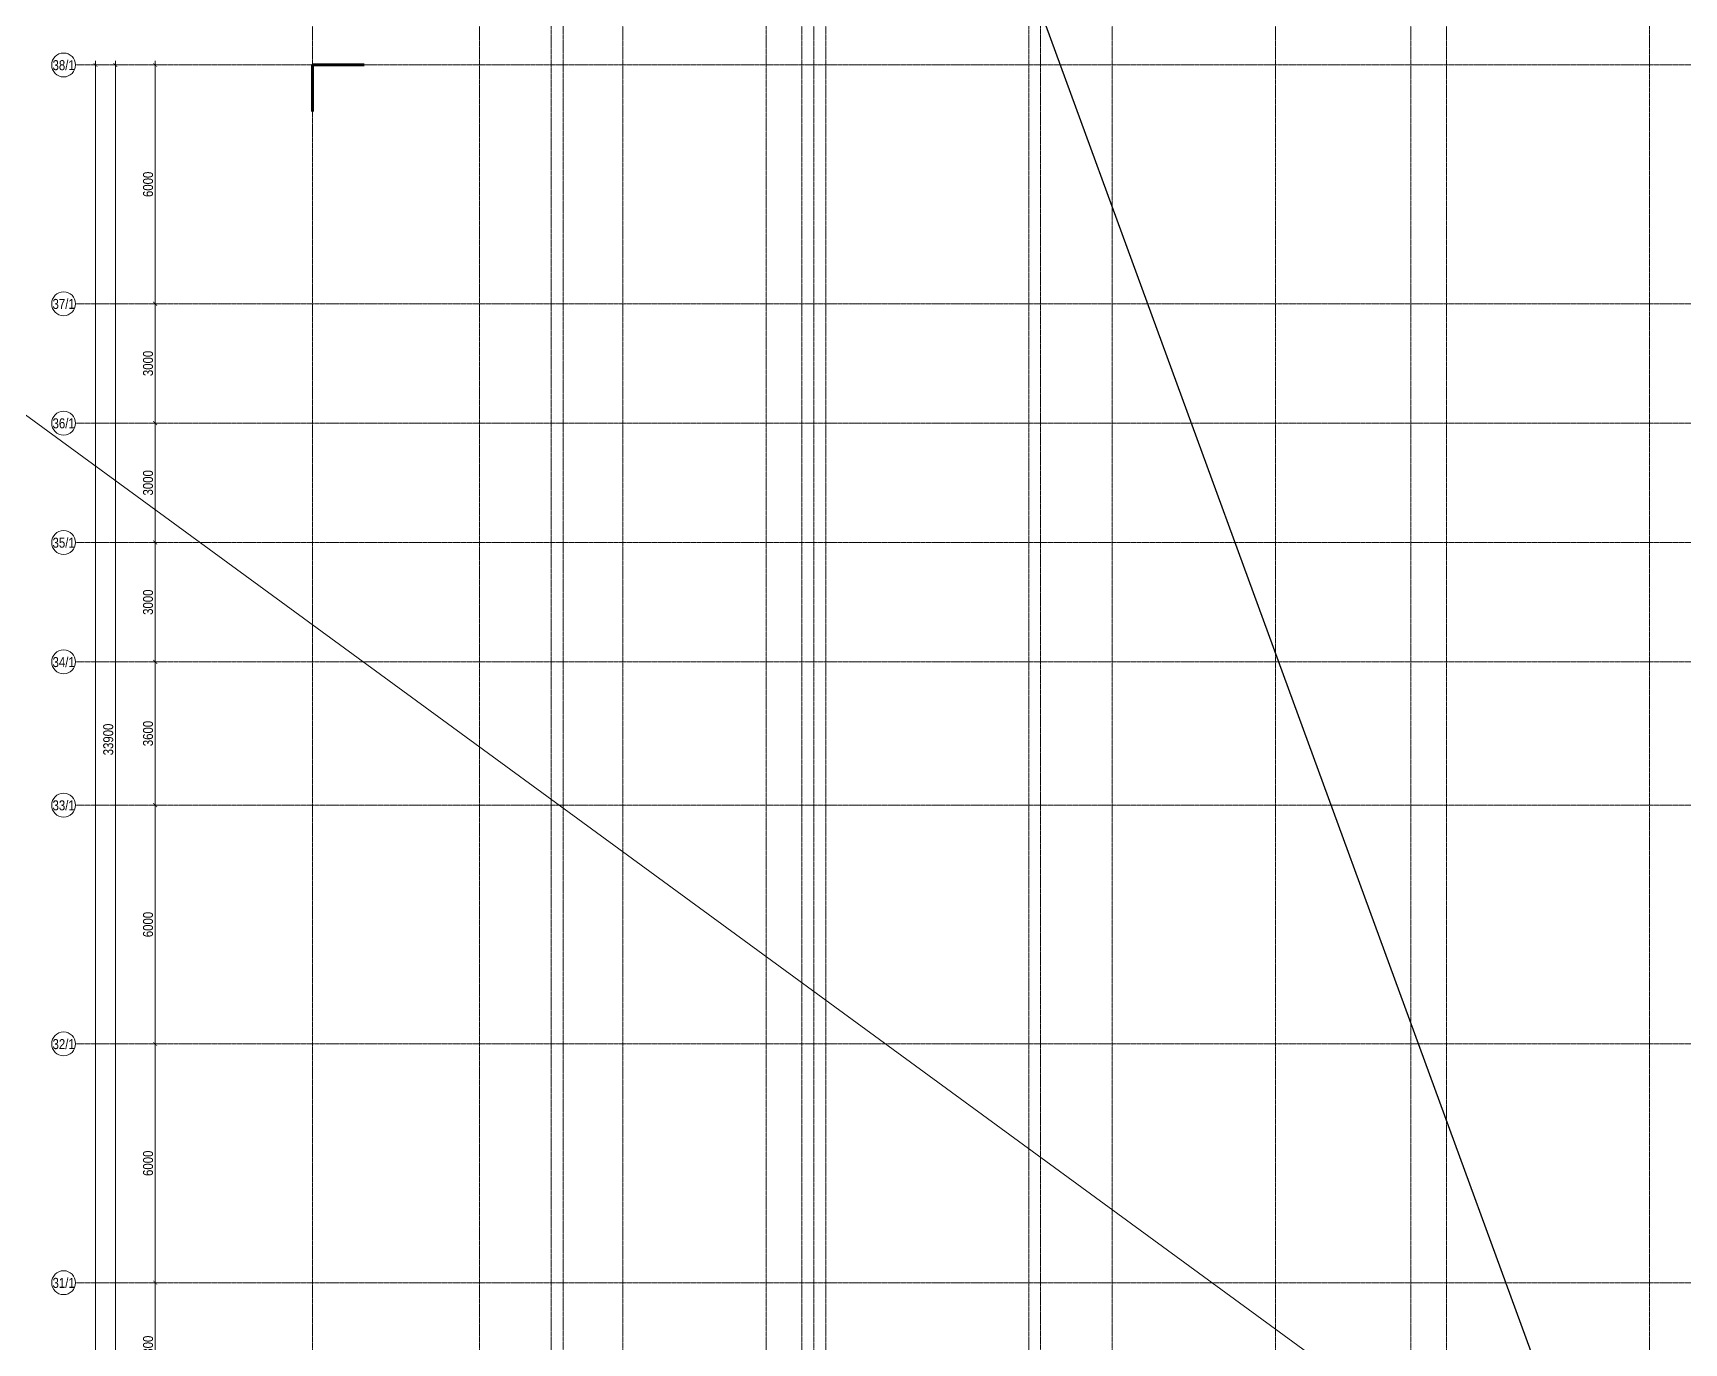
# Model space of a CAD drawing. Header units: millimetres. Extents: x -65509 to 912790, y 446 to 713294.
# Drawn here: x 382576 to 424070, y 608868 to 641786 of the extents above; entities that cross this region are included whole.
import ezdxf
from ezdxf import colors
from ezdxf.entities.mleader import LeaderData, LeaderLine
from ezdxf.enums import TextEntityAlignment as Align
from ezdxf.math import Vec2, Vec3

# ---------------------------------------------------------------- set-up
doc = ezdxf.new("R2010")
doc.units = ezdxf.units.MM
doc.linetypes.add('CENTER2', pattern=[28.575, 19.05, -3.175, 3.175, -3.175])
doc.layers.get('Defpoints').update_dxf_attribs({"color": 250})
doc.layers.add('АР_Делит', color=250, linetype='Continuous', lineweight=0, plot=False)
for name, color, linetype, lineweight in [('РД_Воронки с кровли', 250, 'Continuous', 18), ('РД_Оси_100', 250, 'Continuous', 0), ('РД_Оси_размер', 250, 'Continuous', 0)]:
    doc.layers.add(name, color=color, linetype=linetype, lineweight=lineweight)
doc.styles.add('style1', font='ARIALN.TTF')
doc.styles.add('ккк', font='isocpeur.ttf', dxfattribs={"width": 0.85, "oblique": 15})
doc.dimstyles.new('Dim100_ареал', dxfattribs={"dimscale": 100, "dimtxt": 2.5, "dimasz": 1, "dimexe": 1, "dimexo": 1, "dimgap": 0.5, "dimtad": 1, "dimzin": 12, "dimdsep": 46, "dimtxsty": 'style1', "dimblk": 'ARCHTICK', "dimcen": 1, "dimdle": 1, "dimclrd": 256, "dimclre": 256, "dimaunit": 1, "dimadec": 0, "dimazin": 3, "dimtfac": 1, "dimtmove": 1, "dimatfit": 3, "dimldrblk": 'OPEN30', "dimfxl": 4, "dimfxlon": 1, "dimtolj": 1, "dimtzin": 0, "dimlwd": 9, "dimlwe": 9, "dimarcsym": 0})

# ---------------------------------------------------------------- blocks, each defined once
blk = doc.blocks.new('_DotSmall')
at = {"color": 0, "linetype": 'ByBlock', "const_width": 0.5}
blk.add_lwpolyline([(-0.0625, 0, 1), (0.0625, 0, 1)], format="xyb", close=True, dxfattribs=at)
blk = doc.blocks.new('A-iden')
at = {"linetype": 'Continuous', "lineweight": 5}
blk.add_circle((0, -4), 3, dxfattribs=at)
at = {"color": 0, "linetype": 'Continuous', "lineweight": 20, "style": 'ккк', "width": 0.85}
blk.add_attdef('ID', text='', height=8, dxfattribs=at).set_placement((0.31, -3.85), align=Align.MIDDLE_CENTER)
blk = doc.blocks.new('_ArchTick')
at = {"color": 0, "linetype": 'ByBlock', "const_width": 0.15}
blk.add_lwpolyline([(-0.5, -0.5), (0.5, 0.5)], dxfattribs=at)
blk = doc.blocks.new('*D245')
at = {"layer": 'Defpoints', "color": 0, "transparency": 16777216}
for p in [(-5455, 134700), (-2955, 134700), (-2955, 0)]:
    blk.add_point(p, dxfattribs=at)
at = {"layer": 'РД_Оси_размер', "color": 0, "lineweight": 5, "transparency": 16777216}
for p, q in [((-5255, 134700), (-5555, 134700)), ((-5455, -100), (-5455, 134800)), ((-5255, 0), (-5555, 0))]:
    blk.add_line(p, q, dxfattribs=at)
at = {"layer": 'РД_Оси_размер', "color": 0, "lineweight": 5, "transparency": 16777216, "xscale": 100, "yscale": 100, "zscale": 100}
for p, rotation in [((-5455, 134700), 90), ((-5455, 0), 270)]:
    blk.add_blockref('_ArchTick', p, dxfattribs=dict(at, rotation=rotation))
at = {"layer": 'РД_Оси_размер', "color": 0, "transparency": 16777216, "insert": (-5633, 67350), "char_height": 250, "attachment_point": 5, "rotation": 90, "style": 'style1'}
blk.add_mtext('\\A1;134700', dxfattribs=at)
blk = doc.blocks.new('_Open30')
at = {"color": 0, "linetype": 'ByBlock', "lineweight": -2}
for p, q in [((-1, 0.27), (0, 0)), ((0, 0), (-1, -0.27)), ((0, 0), (-1, 0))]:
    blk.add_line(p, q, dxfattribs=at)
blk = doc.blocks.new('*D273')
at = {"layer": 'Defpoints', "color": 0, "transparency": 16777216}
for p in [(-3955, 104100), (-2955, 104100), (-2955, 100800)]:
    blk.add_point(p, dxfattribs=at)
at = {"layer": 'РД_Оси_размер', "color": 0, "lineweight": 5, "transparency": 16777216}
for p, q in [((-3955, 100700), (-3955, 104200)), ((-3755, 104100), (-4055, 104100)), ((-3755, 100800), (-4055, 100800))]:
    blk.add_line(p, q, dxfattribs=at)
at = {"layer": 'РД_Оси_размер', "color": 0, "lineweight": 5, "transparency": 16777216, "xscale": 100, "yscale": 100, "zscale": 100}
for p, rotation in [((-3955, 104100), 90), ((-3955, 100800), 270)]:
    blk.add_blockref('_ArchTick', p, dxfattribs=dict(at, rotation=rotation))
at = {"layer": 'РД_Оси_размер', "color": 0, "transparency": 16777216, "insert": (-4133, 102450), "char_height": 250, "attachment_point": 5, "rotation": 90, "style": 'style1'}
blk.add_mtext('\\A1;3300', dxfattribs=at)
blk = doc.blocks.new('*D274')
at = {"layer": 'Defpoints', "color": 0, "transparency": 16777216}
for p in [(-3955, 110100), (-2955, 110100), (-2955, 104100)]:
    blk.add_point(p, dxfattribs=at)
at = {"layer": 'РД_Оси_размер', "color": 0, "lineweight": 5, "transparency": 16777216}
for p, q in [((-3755, 110100), (-4055, 110100)), ((-3955, 104000), (-3955, 110200)), ((-3755, 104100), (-4055, 104100))]:
    blk.add_line(p, q, dxfattribs=at)
at = {"layer": 'РД_Оси_размер', "color": 0, "lineweight": 5, "transparency": 16777216, "xscale": 100, "yscale": 100, "zscale": 100}
for p, rotation in [((-3955, 110100), 90), ((-3955, 104100), 270)]:
    blk.add_blockref('_ArchTick', p, dxfattribs=dict(at, rotation=rotation))
at = {"layer": 'РД_Оси_размер', "color": 0, "transparency": 16777216, "insert": (-4133, 107100), "char_height": 250, "attachment_point": 5, "rotation": 90, "style": 'style1'}
blk.add_mtext('\\A1;6000', dxfattribs=at)
blk = doc.blocks.new('*D275')
at = {"layer": 'Defpoints', "color": 0, "transparency": 16777216}
for p in [(-3955, 116100), (-2955, 116100), (-2955, 110100)]:
    blk.add_point(p, dxfattribs=at)
at = {"layer": 'РД_Оси_размер', "color": 0, "lineweight": 5, "transparency": 16777216}
for p, q in [((-3955, 110000), (-3955, 116200)), ((-3755, 116100), (-4055, 116100)), ((-3755, 110100), (-4055, 110100))]:
    blk.add_line(p, q, dxfattribs=at)
at = {"layer": 'РД_Оси_размер', "color": 0, "lineweight": 5, "transparency": 16777216, "xscale": 100, "yscale": 100, "zscale": 100}
for p, rotation in [((-3955, 116100), 90), ((-3955, 110100), 270)]:
    blk.add_blockref('_ArchTick', p, dxfattribs=dict(at, rotation=rotation))
at = {"layer": 'РД_Оси_размер', "color": 0, "transparency": 16777216, "insert": (-4133, 113100), "char_height": 250, "attachment_point": 5, "rotation": 90, "style": 'style1'}
blk.add_mtext('\\A1;6000', dxfattribs=at)
blk = doc.blocks.new('*D276')
at = {"layer": 'Defpoints', "color": 0, "transparency": 16777216}
for p in [(-3955, 119700), (-2955, 119700), (-2955, 116100)]:
    blk.add_point(p, dxfattribs=at)
at = {"layer": 'РД_Оси_размер', "color": 0, "lineweight": 5, "transparency": 16777216}
for p, q in [((-3755, 119700), (-4055, 119700)), ((-3955, 116000), (-3955, 119800)), ((-3755, 116100), (-4055, 116100))]:
    blk.add_line(p, q, dxfattribs=at)
at = {"layer": 'РД_Оси_размер', "color": 0, "lineweight": 5, "transparency": 16777216, "xscale": 100, "yscale": 100, "zscale": 100}
for p, rotation in [((-3955, 119700), 90), ((-3955, 116100), 270)]:
    blk.add_blockref('_ArchTick', p, dxfattribs=dict(at, rotation=rotation))
at = {"layer": 'РД_Оси_размер', "color": 0, "transparency": 16777216, "insert": (-4133, 117900), "char_height": 250, "attachment_point": 5, "rotation": 90, "style": 'style1'}
blk.add_mtext('\\A1;3600', dxfattribs=at)
blk = doc.blocks.new('*D277')
at = {"layer": 'Defpoints', "color": 0, "transparency": 16777216}
for p in [(-3955, 122700), (-2955, 122700), (-2955, 119700)]:
    blk.add_point(p, dxfattribs=at)
at = {"layer": 'РД_Оси_размер', "color": 0, "lineweight": 5, "transparency": 16777216}
for p, q in [((-3755, 122700), (-4055, 122700)), ((-3955, 119600), (-3955, 122800)), ((-3755, 119700), (-4055, 119700))]:
    blk.add_line(p, q, dxfattribs=at)
at = {"layer": 'РД_Оси_размер', "color": 0, "lineweight": 5, "transparency": 16777216, "xscale": 100, "yscale": 100, "zscale": 100}
for p, rotation in [((-3955, 122700), 90), ((-3955, 119700), 270)]:
    blk.add_blockref('_ArchTick', p, dxfattribs=dict(at, rotation=rotation))
at = {"layer": 'РД_Оси_размер', "color": 0, "transparency": 16777216, "insert": (-4133, 121200), "char_height": 250, "attachment_point": 5, "rotation": 90, "style": 'style1'}
blk.add_mtext('\\A1;3000', dxfattribs=at)
blk = doc.blocks.new('*D278')
at = {"layer": 'Defpoints', "color": 0, "transparency": 16777216}
for p in [(-3955, 125700), (-2955, 125700), (-2955, 122700)]:
    blk.add_point(p, dxfattribs=at)
at = {"layer": 'РД_Оси_размер', "color": 0, "lineweight": 5, "transparency": 16777216}
for p, q in [((-3955, 122600), (-3955, 125800)), ((-3755, 125700), (-4055, 125700)), ((-3755, 122700), (-4055, 122700))]:
    blk.add_line(p, q, dxfattribs=at)
at = {"layer": 'РД_Оси_размер', "color": 0, "lineweight": 5, "transparency": 16777216, "xscale": 100, "yscale": 100, "zscale": 100}
for p, rotation in [((-3955, 125700), 90), ((-3955, 122700), 270)]:
    blk.add_blockref('_ArchTick', p, dxfattribs=dict(at, rotation=rotation))
at = {"layer": 'РД_Оси_размер', "color": 0, "transparency": 16777216, "insert": (-4133, 124200), "char_height": 250, "attachment_point": 5, "rotation": 90, "style": 'style1'}
blk.add_mtext('\\A1;3000', dxfattribs=at)
blk = doc.blocks.new('*D279')
at = {"layer": 'Defpoints', "color": 0, "transparency": 16777216}
for p in [(-3955, 128700), (-2955, 128700), (-2955, 125700)]:
    blk.add_point(p, dxfattribs=at)
at = {"layer": 'РД_Оси_размер', "color": 0, "lineweight": 5, "transparency": 16777216}
for p, q in [((-3755, 128700), (-4055, 128700)), ((-3955, 125600), (-3955, 128800)), ((-3755, 125700), (-4055, 125700))]:
    blk.add_line(p, q, dxfattribs=at)
at = {"layer": 'РД_Оси_размер', "color": 0, "lineweight": 5, "transparency": 16777216, "xscale": 100, "yscale": 100, "zscale": 100}
for p, rotation in [((-3955, 128700), 90), ((-3955, 125700), 270)]:
    blk.add_blockref('_ArchTick', p, dxfattribs=dict(at, rotation=rotation))
at = {"layer": 'РД_Оси_размер', "color": 0, "transparency": 16777216, "insert": (-4133, 127200), "char_height": 250, "attachment_point": 5, "rotation": 90, "style": 'style1'}
blk.add_mtext('\\A1;3000', dxfattribs=at)
blk = doc.blocks.new('*D280')
at = {"layer": 'Defpoints', "color": 0, "transparency": 16777216}
for p in [(-3955, 134700), (-2955, 134700), (-2955, 128700)]:
    blk.add_point(p, dxfattribs=at)
at = {"layer": 'РД_Оси_размер', "color": 0, "lineweight": 5, "transparency": 16777216}
for p, q in [((-3755, 134700), (-4055, 134700)), ((-3955, 128600), (-3955, 134800)), ((-3755, 128700), (-4055, 128700))]:
    blk.add_line(p, q, dxfattribs=at)
at = {"layer": 'РД_Оси_размер', "color": 0, "lineweight": 5, "transparency": 16777216, "xscale": 100, "yscale": 100, "zscale": 100}
for p, rotation in [((-3955, 134700), 90), ((-3955, 128700), 270)]:
    blk.add_blockref('_ArchTick', p, dxfattribs=dict(at, rotation=rotation))
at = {"layer": 'РД_Оси_размер', "color": 0, "transparency": 16777216, "insert": (-4133, 131700), "char_height": 250, "attachment_point": 5, "rotation": 90, "style": 'style1'}
blk.add_mtext('\\A1;6000', dxfattribs=at)
blk = doc.blocks.new('*D240')
at = {"layer": 'Defpoints', "color": 0, "transparency": 16777216}
for p in [(-4955, 134700), (-2955, 134700), (-2955, 100800)]:
    blk.add_point(p, dxfattribs=at)
at = {"layer": 'РД_Оси_размер', "color": 0, "lineweight": 5, "transparency": 16777216}
for p, q in [((-4755, 134700), (-5055, 134700)), ((-4955, 100700), (-4955, 134800)), ((-4755, 100800), (-5055, 100800))]:
    blk.add_line(p, q, dxfattribs=at)
at = {"layer": 'РД_Оси_размер', "color": 0, "lineweight": 5, "transparency": 16777216, "xscale": 100, "yscale": 100, "zscale": 100}
for p, rotation in [((-4955, 134700), 90), ((-4955, 100800), 270)]:
    blk.add_blockref('_ArchTick', p, dxfattribs=dict(at, rotation=rotation))
at = {"layer": 'РД_Оси_размер', "color": 0, "transparency": 16777216, "insert": (-5133, 117750), "char_height": 250, "attachment_point": 5, "rotation": 90, "style": 'style1'}
blk.add_mtext('\\A1;33900', dxfattribs=at)
blk = doc.blocks.new('воронки с кровли')
at = {"layer": 'РД_Воронки с кровли', "lineweight": 70}
blk.add_lwpolyline([(-230151, 326973), (-231451, 326973), (-231451, 325806)], dxfattribs=at)
blk = doc.blocks.new('СОШ_2200_АР_ОСИ_М100_28.05.24')
at = {"layer": 'РД_Оси_100', "linetype": 'CENTER2'}
for p, q in [((0, -6155), (0, 139938.679)), ((4200, -6155), (4200, 139938.679)), ((20100, -6155), (20100, 139938.679)), ((27600, -6155), (27600, 139938.679)), ((-5954.958, 134700), (119910, 134700)), ((-5954.958, 128700), (119910, 128700)), ((-5954.958, 125700), (119910, 125700)), ((-5954.958, 122700), (119910, 122700)), ((-5954.958, 119700), (119910, 119700)), ((-5954.958, 116100), (119910, 116100)), ((-5954.958, 110100), (119910, 110100)), ((-5954.958, 104100), (119910, 104100))]:
    blk.add_line(p, q, dxfattribs=at)
at = {"layer": 'РД_Оси_100', "color": 1, "linetype": 'CENTER2'}
blk.add_line((24200, -6155), (24200, 139938.679), dxfattribs=at)
at = {"layer": 'РД_Оси_100', "linetype": 'CENTER2'}
for points in [[(5849.555, 139938.679), (6000, 139538.679), (6000, -6194.559)], [(6300, -6195.83), (6300, 139538.679), (6450, 139938.679)], [(7800, -6155), (7800, 139938.679)], [(11400, 139938.679), (11400, -6155)], [(12000.12, -6155), (12300, -5755), (12300, 139538.679), (12000, 139938.679)], [(12600, -6155), (12600, 139938.679)], [(13200, -6155), (12900, -5755), (12900, 139538.679), (13220.167, 139939.357)], [(17850, 139938.679), (18000, 139538.679), (18000, -6194.092)], [(18300, -6196.31), (18300, 139538.679), (18450, 139938.679)], [(28500, -6155), (28500, 139938.679)]]:
    blk.add_lwpolyline(points, dxfattribs=at)
at = {"layer": 'РД_Оси_100', "color": 1, "linetype": 'CENTER2'}
blk.add_lwpolyline([(33600, 139938.679), (33600, -6155)], dxfattribs=at)
at = {"layer": 'РД_Оси_100', "color": 0}
ref = blk.add_blockref('A-iden', (-6254.958, 135100), dxfattribs=dict(at, xscale=100, yscale=100, zscale=100))
ref.add_attrib('ID', '38/1', dxfattribs={"layer": '0', "linetype": 'Continuous', "height": 250, "style": 'style1'}).set_placement((-6254.958, 134700), align=Align.MIDDLE)
ref = blk.add_blockref('A-iden', (-6254.958, 129100), dxfattribs=dict(at, xscale=100, yscale=100, zscale=100))
ref.add_attrib('ID', '37/1', dxfattribs={"layer": '0', "linetype": 'Continuous', "height": 250, "style": 'style1'}).set_placement((-6254.958, 128700), align=Align.MIDDLE)
ref = blk.add_blockref('A-iden', (-6254.958, 126100), dxfattribs=dict(at, xscale=100, yscale=100, zscale=100))
ref.add_attrib('ID', '36/1', dxfattribs={"layer": '0', "linetype": 'Continuous', "height": 250, "style": 'style1'}).set_placement((-6254.958, 125700), align=Align.MIDDLE)
ref = blk.add_blockref('A-iden', (-6254.958, 123100), dxfattribs=dict(at, xscale=100, yscale=100, zscale=100))
ref.add_attrib('ID', '35/1', dxfattribs={"layer": '0', "linetype": 'Continuous', "height": 250, "style": 'style1'}).set_placement((-6254.958, 122700), align=Align.MIDDLE)
ref = blk.add_blockref('A-iden', (-6254.958, 120100), dxfattribs=dict(at, xscale=100, yscale=100, zscale=100))
ref.add_attrib('ID', '34/1', dxfattribs={"layer": '0', "linetype": 'Continuous', "height": 250, "style": 'style1'}).set_placement((-6254.958, 119700), align=Align.MIDDLE)
ref = blk.add_blockref('A-iden', (-6254.958, 116500), dxfattribs=dict(at, xscale=100, yscale=100, zscale=100))
ref.add_attrib('ID', '33/1', dxfattribs={"layer": '0', "linetype": 'Continuous', "height": 250, "style": 'style1'}).set_placement((-6254.958, 116100), align=Align.MIDDLE)
ref = blk.add_blockref('A-iden', (-6254.958, 110500), dxfattribs=dict(at, xscale=100, yscale=100, zscale=100))
ref.add_attrib('ID', '32/1', dxfattribs={"layer": '0', "linetype": 'Continuous', "height": 250, "style": 'style1'}).set_placement((-6254.958, 110100), align=Align.MIDDLE)
ref = blk.add_blockref('A-iden', (-6254.958, 104500), dxfattribs=dict(at, xscale=100, yscale=100, zscale=100))
ref.add_attrib('ID', '31/1', dxfattribs={"layer": '0', "linetype": 'Continuous', "height": 250, "style": 'style1'}).set_placement((-6254.958, 104100), align=Align.MIDDLE)
at = {"layer": 'РД_Оси_размер'}
for base, p1, p2, picture, middle in [((-5454.958, 134700), (-2954.958, 0), (-2954.958, 134700), '*D245', (-5632.601, 67350)), ((-4954.958, 134700), (-2954.958, 100800), (-2954.958, 134700), '*D240', (-5132.601, 117750)), ((-3954.958, 134700), (-2954.958, 128700), (-2954.958, 134700), '*D280', (-4132.601, 131700)), ((-3954.958, 128700), (-2954.958, 125700), (-2954.958, 128700), '*D279', (-4132.601, 127200)), ((-3954.958, 125700), (-2954.958, 122700), (-2954.958, 125700), '*D278', (-4132.601, 124200)), ((-3954.958, 122700), (-2954.958, 119700), (-2954.958, 122700), '*D277', (-4132.601, 121200)), ((-3954.958, 119700), (-2954.958, 116100), (-2954.958, 119700), '*D276', (-4132.601, 117900)), ((-3954.958, 116100), (-2954.958, 110100), (-2954.958, 116100), '*D275', (-4132.601, 113100)), ((-3954.958, 110100), (-2954.958, 104100), (-2954.958, 110100), '*D274', (-4132.601, 107100)), ((-3954.958, 104100), (-2954.958, 100800), (-2954.958, 104100), '*D273', (-4132.601, 102450))]:
    dim = blk.add_linear_dim(base=base, p1=p1, p2=p2, angle=90, dimstyle='Dim100_ареал', dxfattribs=at)
    dim.commit()
    dim.dimension.update_dxf_attribs({"geometry": picture, "text_midpoint": middle})

msp = doc.modelspace()

# ---------------------------------------------------------------- block references
at = {"layer": 'РД_Воронки с кровли', "lineweight": 0}
msp.add_blockref('воронки с кровли', (621051.707, 314010.479), dxfattribs=at)
at = {"layer": 'РД_Оси_100'}
msp.add_blockref('СОШ_2200_АР_ОСИ_М100_28.05.24', (389600.882, 506283.318), dxfattribs=at)

# ---------------------------------------------------------------- leaders
at = {"layer": 'АР_Делит'}
ml = msp.add_multileader_mtext('Standard', dxfattribs=at)
ml.set_content('предусмотреть лорбик_файерборд по мет.каркасу  от ФГ-15 до покрытия фермы/перекрытия', color=256, style='style1')
ml.set_leader_properties(color=256)
ml.build(insert=Vec2(0, 0))
ml.multileader.update_dxf_attribs({"has_dogleg": 0, "text_left_attachment_type": 6, "text_right_attachment_type": 6, "arrow_head_size": 500, "scale": 100})
ctx = ml.context
ctx.base_point, ctx.scale, ctx.char_height, ctx.arrow_head_size, ctx.landing_gap_size, ctx.plane_origin, ctx.plane_x_axis, ctx.plane_y_axis = Vec3(427558.207, 588605.03), 100, 300, 500, 50, Vec3(409878.206, 573003.983), Vec3(1, 0.00000001), Vec3(-0.00000001, 1)
ctx.left_attachment, ctx.right_attachment = 6, 6
notes = []
notes.append((ctx, [(1, (1, 1, 0), (427550.207, 588605.03), (1, 0.00000001), 8, [(0, [(436950.881, 590853.318)], 0, []), (1, [(401750.882, 659149.318)], 0, [])])]))
ctx.mtext.insert, ctx.mtext.text_direction, ctx.mtext.rotation, ctx.mtext.width, ctx.mtext.defined_height, ctx.mtext.flow_direction = Vec3(427608.207, 588988.318), Vec3(1, 0.00000001), 0.00000001, 4538.94863, 395.157, 5
ml = msp.add_multileader_mtext('Standard', dxfattribs=at)
ml.set_content('\\pxsm1;антипаника?', color=256, style='style1')
ml.set_leader_properties(color=256, linetype='ByLayer', lineweight=9)
ml.set_arrow_properties(name='DOTSMALL')
ml.build(insert=Vec2(0, 0))
ml.multileader.update_dxf_attribs({"text_left_attachment_type": 6, "text_right_attachment_type": 6, "text_bottom_attachment_type": 10, "dogleg_length": 25, "arrow_head_size": 100})
ctx = ml.context
ctx.base_point, ctx.char_height, ctx.arrow_head_size, ctx.landing_gap_size, ctx.plane_origin = Vec3(363213.556, 635761.908), 1000, 100, 50, Vec3(356400.809, 649329.266)
ctx.left_attachment, ctx.right_attachment, ctx.top_attachment = 6, 6, 10
notes.append((ctx, [(1, (1, 1, 0), (377503.911, 635761.908), (-1, 0), 7549.837, [(0, [(451600.882, 581586.98)], 0, [])])]))
ctx.mtext.insert, ctx.mtext.width, ctx.mtext.defined_height, ctx.mtext.line_spacing_factor, ctx.mtext.flow_direction = Vec3(363262.874, 636961.908), 12881.20192, 10741.778, 0.3, 5
for ctx, leaders in notes:
    for number, flags, end, landing, length, lines in leaders:
        leader = LeaderData()
        leader.index, (leader.has_last_leader_line, leader.has_dogleg_vector, leader.attachment_direction) = number, flags
        leader.last_leader_point, leader.dogleg_vector, leader.dogleg_length = Vec3(end), Vec3(landing), length
        for number, points, colour, breaks in lines:
            line = LeaderLine()
            line.index, line.vertices, line.color, line.breaks = number, Vec3.list(points), colors.encode_raw_color(colour), breaks
            leader.lines.append(line)
        ctx.leaders.append(leader)

doc.saveas('drawing.dxf')
